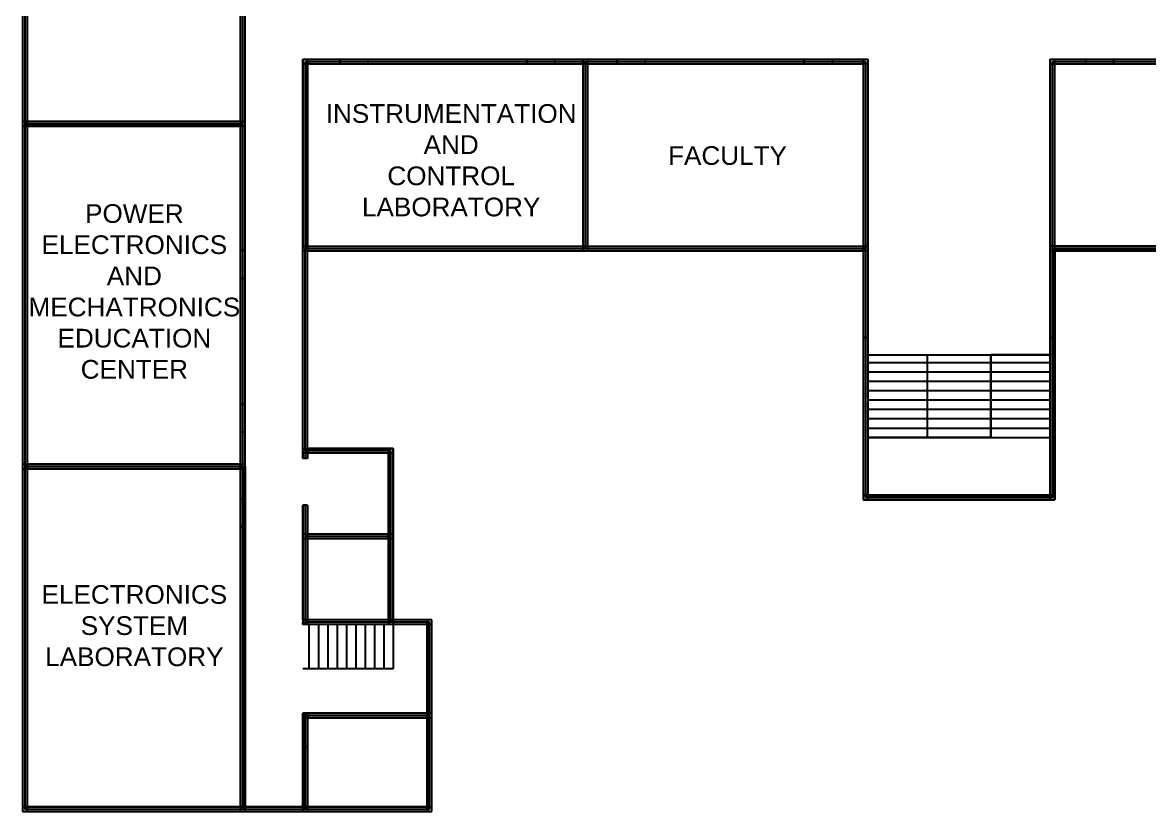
# Model space of a CAD drawing. Header units: millimetres. Extents: x 3.1 to 63.3, y 1.8 to 56.
# Drawn here: x 3.14 to 39.33, y 1.81 to 27.13 of the extents above; entities that cross this region are included whole.
import ezdxf

# ---------------------------------------------------------------- set-up
doc = ezdxf.new("R2010")
doc.units = ezdxf.units.MM
for name, color, linetype in [('1 - 1Z', 7, 'Continuous'), ('hatches', 7, 'Continuous'), ('label', 7, 'Continuous'), ('stairs', 7, 'Continuous')]:
    doc.layers.add(name, color=color, linetype=linetype)
doc.styles.get("Standard").update_dxf_attribs({"font": 'arial.ttf'})

msp = doc.modelspace()

# ---------------------------------------------------------------- hatches: boundary and pattern name
at = {"layer": 'hatches'}
h = msp.add_hatch(color=256, dxfattribs=at)
h.dxf.hatch_style = 1
h.paths.add_polyline_path([(10.211, 27.9), (10.136, 27.9), (10.136, 23.959), (10.211, 23.959)])
h.paths.add_polyline_path([(10.286, 27.9), (10.211, 27.9), (10.211, 23.959), (10.286, 23.959)])
h.paths.add_polyline_path([(10.211, 28.788), (10.136, 28.788), (10.136, 27.9), (10.211, 27.9)])
h.paths.add_polyline_path([(10.286, 28.788), (10.211, 28.788), (10.211, 27.9), (10.286, 27.9)])
h.paths.add_polyline_path([(10.286, 34.809), (10.211, 34.809), (10.211, 28.788), (10.286, 28.788)])
h.paths.add_polyline_path([(10.211, 34.809), (10.136, 34.809), (10.136, 28.788), (10.211, 28.788)])
h.paths.add_polyline_path([(10.136, 34.884), (3.286, 34.884), (3.286, 34.809), (10.136, 34.809)])
h.paths.add_polyline_path([(10.136, 34.959), (3.286, 34.959), (3.286, 34.884), (10.136, 34.884)])
h.paths.add_polyline_path([(10.286, 34.959), (10.211, 34.959), (10.211, 34.884), (10.211, 34.809), (10.286, 34.809)])
h.paths.add_polyline_path([(10.211, 34.959), (10.136, 34.959), (10.136, 34.884), (10.211, 34.884)])
h.paths.add_polyline_path([(10.211, 34.884), (10.136, 34.884), (10.136, 34.809), (10.211, 34.809)])
h.paths.add_polyline_path([(10.211, 35.923), (10.136, 35.923), (10.136, 34.959), (10.211, 34.959)])
h.paths.add_polyline_path([(10.286, 35.923), (10.211, 35.923), (10.211, 34.959), (10.286, 34.959)])
h.paths.add_polyline_path([(10.211, 36.823), (10.136, 36.823), (10.136, 35.923), (10.211, 35.923)])
h.paths.add_polyline_path([(10.286, 36.823), (10.211, 36.823), (10.211, 35.923), (10.286, 35.923)])
h = msp.add_hatch(color=256, dxfattribs=at)
h.dxf.hatch_style = 1
h.paths.add_polyline_path([(3.286, 23.809), (3.211, 23.809), (3.211, 12.959), (3.286, 12.959)])
h.paths.add_polyline_path([(3.211, 23.809), (3.136, 23.809), (3.136, 12.959), (3.211, 12.959)])
h.paths.add_polyline_path([(3.211, 34.809), (3.136, 34.809), (3.136, 23.959), (3.211, 23.959)])
h.paths.add_polyline_path([(3.286, 34.809), (3.211, 34.809), (3.211, 23.959), (3.286, 23.959)])
h = msp.add_hatch(color=256, dxfattribs=at)
h.dxf.hatch_style = 1
h.paths.add_polyline_path([(12.286, 25.809), (12.211, 25.809), (12.211, 19.959), (12.286, 19.959)])
h.paths.add_polyline_path([(12.211, 25.809), (12.136, 25.809), (12.136, 19.959), (12.211, 19.959)])
h.paths.add_polyline_path([(12.286, 19.959), (12.211, 19.959), (12.211, 19.884), (12.286, 19.884)])
h.paths.add_polyline_path([(12.286, 19.884), (12.211, 19.884), (12.211, 19.809), (12.286, 19.809)])
h.paths.add_polyline_path([(12.211, 19.884), (12.211, 19.959), (12.136, 19.959), (12.136, 19.809), (12.211, 19.809)])
h.paths.add_polyline_path([(12.286, 19.809), (12.211, 19.809), (12.211, 13.459), (12.286, 13.459)])
h.paths.add_polyline_path([(12.211, 19.809), (12.136, 19.809), (12.136, 13.459), (12.211, 13.459)])
h.paths.add_polyline_path([(12.286, 25.959), (12.136, 25.959), (12.136, 25.809), (12.211, 25.809), (12.211, 25.884), (12.286, 25.884)])
h.paths.add_polyline_path([(12.286, 25.884), (12.211, 25.884), (12.211, 25.809), (12.286, 25.809)], flags=17)
h.paths.add_polyline_path([(13.338, 25.884), (12.286, 25.884), (12.286, 25.809), (13.338, 25.809)])
h.paths.add_polyline_path([(13.338, 25.959), (12.286, 25.959), (12.286, 25.884), (13.338, 25.884)])
h.paths.add_polyline_path([(14.238, 25.884), (13.338, 25.884), (13.338, 25.809), (14.238, 25.809)])
h.paths.add_polyline_path([(14.238, 25.959), (13.338, 25.959), (13.338, 25.884), (14.238, 25.884)])
h.paths.add_polyline_path([(19.346, 25.959), (14.238, 25.959), (14.238, 25.884), (19.346, 25.884)])
h.paths.add_polyline_path([(19.346, 25.884), (14.238, 25.884), (14.238, 25.809), (19.346, 25.809)])
h.paths.add_polyline_path([(21.136, 25.884), (20.246, 25.884), (20.246, 25.809), (21.136, 25.809)])
h.paths.add_polyline_path([(21.136, 25.959), (20.246, 25.959), (20.246, 25.884), (21.136, 25.884)])
h.paths.add_polyline_path([(20.246, 25.959), (19.346, 25.959), (19.346, 25.884), (20.246, 25.884)])
h.paths.add_polyline_path([(20.246, 25.884), (19.346, 25.884), (19.346, 25.809), (20.246, 25.809)])
h.paths.add_polyline_path([(21.286, 25.884), (21.211, 25.884), (21.211, 25.809), (21.286, 25.809)])
h.paths.add_polyline_path([(21.211, 25.884), (21.136, 25.884), (21.136, 25.809), (21.211, 25.809)])
h.paths.add_polyline_path([(21.286, 25.959), (21.136, 25.959), (21.136, 25.884), (21.286, 25.884)])
h = msp.add_hatch(color=256, dxfattribs=at)
h.dxf.hatch_style = 1
h.paths.add_polyline_path([(30.286, 25.809), (30.211, 25.809), (30.211, 19.959), (30.286, 19.959)])
h.paths.add_polyline_path([(30.211, 25.809), (30.136, 25.809), (30.136, 19.959), (30.211, 19.959)])
h.paths.add_polyline_path([(30.286, 25.959), (30.136, 25.959), (30.136, 25.884), (30.211, 25.884), (30.211, 25.809), (30.286, 25.809)])
h.paths.add_polyline_path([(30.211, 25.884), (30.136, 25.884), (30.136, 25.809), (30.211, 25.809)], flags=17)
h.paths.add_polyline_path([(30.136, 25.959), (29.143, 25.959), (29.143, 25.884), (30.136, 25.884)])
h.paths.add_polyline_path([(30.136, 25.884), (29.143, 25.884), (29.143, 25.809), (30.136, 25.809)])
h.paths.add_polyline_path([(28.243, 25.884), (23.135, 25.884), (23.135, 25.809), (28.243, 25.809)])
h.paths.add_polyline_path([(28.243, 25.959), (23.135, 25.959), (23.135, 25.884), (28.243, 25.884)])
h.paths.add_polyline_path([(29.143, 25.884), (28.243, 25.884), (28.243, 25.809), (29.143, 25.809)])
h.paths.add_polyline_path([(29.143, 25.959), (28.243, 25.959), (28.243, 25.884), (29.143, 25.884)])
h.paths.add_polyline_path([(22.236, 25.959), (21.286, 25.959), (21.286, 25.884), (22.236, 25.884)])
h.paths.add_polyline_path([(22.236, 25.884), (21.286, 25.884), (21.286, 25.809), (22.236, 25.809)])
h.paths.add_polyline_path([(23.135, 25.959), (22.236, 25.959), (22.236, 25.884), (23.135, 25.884)])
h.paths.add_polyline_path([(23.135, 25.884), (22.236, 25.884), (22.236, 25.809), (23.135, 25.809)])
h.paths.add_polyline_path([(21.211, 25.809), (21.136, 25.809), (21.136, 19.959), (21.211, 19.959)])
h.paths.add_polyline_path([(21.286, 25.809), (21.211, 25.809), (21.211, 19.959), (21.286, 19.959)])
h.paths.add_polyline_path([(21.136, 19.959), (12.286, 19.959), (12.286, 19.884), (21.136, 19.884)])
h.paths.add_polyline_path([(21.136, 19.884), (12.286, 19.884), (12.286, 19.809), (21.136, 19.809)])
h = msp.add_hatch(color=256, dxfattribs=at)
h.dxf.hatch_style = 1
h.paths.add_polyline_path([(36.286, 19.809), (36.211, 19.809), (36.211, 17.026), (36.286, 17.026)])
h.paths.add_polyline_path([(36.286, 25.809), (36.211, 25.809), (36.211, 19.959), (36.286, 19.959)])
h.paths.add_polyline_path([(36.211, 25.809), (36.136, 25.809), (36.136, 19.959), (36.211, 19.959)])
h.paths.add_polyline_path([(36.211, 19.959), (36.136, 19.959), (36.136, 19.809), (36.211, 19.809), (36.211, 19.884)])
h.paths.add_polyline_path([(36.286, 19.959), (36.211, 19.959), (36.211, 19.884), (36.286, 19.884)])
h.paths.add_polyline_path([(36.286, 19.884), (36.211, 19.884), (36.211, 19.809), (36.286, 19.809)])
h.paths.add_polyline_path([(45.136, 19.959), (36.286, 19.959), (36.286, 19.884), (45.136, 19.884)])
h.paths.add_polyline_path([(45.136, 19.884), (36.286, 19.884), (36.286, 19.809), (45.136, 19.809)])
h.paths.add_polyline_path([(45.211, 19.959), (45.136, 19.959), (45.136, 19.884), (45.211, 19.884)])
h.paths.add_polyline_path([(45.286, 19.959), (45.211, 19.959), (45.211, 19.884), (45.286, 19.884)])
h.paths.add_polyline_path([(45.286, 19.884), (45.211, 19.884), (45.136, 19.884), (45.136, 19.809), (45.286, 19.809)])
h.paths.add_polyline_path([(45.211, 25.809), (45.136, 25.809), (45.136, 19.959), (45.211, 19.959)])
h.paths.add_polyline_path([(45.286, 25.809), (45.211, 25.809), (45.211, 19.959), (45.286, 19.959)])
h.paths.add_polyline_path([(36.286, 25.884), (36.211, 25.884), (36.211, 25.809), (36.286, 25.809)], flags=17)
h.paths.add_polyline_path([(36.286, 25.959), (36.136, 25.959), (36.136, 25.809), (36.211, 25.809), (36.211, 25.884), (36.286, 25.884)])
h.paths.add_polyline_path([(37.28, 25.959), (36.286, 25.959), (36.286, 25.884), (37.28, 25.884)])
h.paths.add_polyline_path([(37.28, 25.884), (36.286, 25.884), (36.286, 25.809), (37.28, 25.809)])
h.paths.add_polyline_path([(38.18, 25.884), (37.28, 25.884), (37.28, 25.809), (38.18, 25.809)])
h.paths.add_polyline_path([(38.18, 25.959), (37.28, 25.959), (37.28, 25.884), (38.18, 25.884)])
h.paths.add_polyline_path([(43.287, 25.959), (38.18, 25.959), (38.18, 25.884), (43.287, 25.884)])
h.paths.add_polyline_path([(43.287, 25.884), (38.18, 25.884), (38.18, 25.809), (43.287, 25.809)])
h.paths.add_polyline_path([(44.187, 25.959), (43.287, 25.959), (43.287, 25.884), (44.187, 25.884)])
h.paths.add_polyline_path([(44.187, 25.884), (43.287, 25.884), (43.287, 25.809), (44.187, 25.809)])
h.paths.add_polyline_path([(45.136, 25.959), (44.187, 25.959), (44.187, 25.884), (45.136, 25.884)])
h.paths.add_polyline_path([(45.136, 25.884), (44.187, 25.884), (44.187, 25.809), (45.136, 25.809)])
h.paths.add_polyline_path([(45.211, 25.884), (45.136, 25.884), (45.136, 25.809), (45.211, 25.809)])
h.paths.add_polyline_path([(45.286, 25.884), (45.211, 25.884), (45.211, 25.809), (45.286, 25.809)])
h.paths.add_polyline_path([(45.286, 25.959), (45.136, 25.959), (45.136, 25.884), (45.211, 25.884), (45.286, 25.884)])
h.paths.add_polyline_path([(47.077, 25.959), (46.177, 25.959), (46.177, 25.884), (47.077, 25.884)])
h.paths.add_polyline_path([(46.177, 25.959), (45.286, 25.959), (45.286, 25.884), (46.177, 25.884)])
h.paths.add_polyline_path([(46.177, 25.884), (45.286, 25.884), (45.286, 25.809), (46.177, 25.809)])
h.paths.add_polyline_path([(47.077, 25.884), (46.177, 25.884), (46.177, 25.809), (47.077, 25.809)])
h.paths.add_polyline_path([(49.636, 25.884), (47.077, 25.884), (47.077, 25.809), (49.636, 25.809)])
h.paths.add_polyline_path([(49.636, 25.959), (47.077, 25.959), (47.077, 25.884), (49.636, 25.884)])
h.paths.add_polyline_path([(49.786, 25.959), (49.636, 25.959), (49.636, 25.884), (49.786, 25.884)])
h.paths.add_polyline_path([(49.711, 25.884), (49.636, 25.884), (49.636, 25.809), (49.711, 25.809)])
h.paths.add_polyline_path([(49.786, 25.884), (49.711, 25.884), (49.711, 25.809), (49.786, 25.809)])
h = msp.add_hatch(color=256, dxfattribs=at)
h.dxf.hatch_style = 1
h.paths.add_polyline_path([(10.286, 23.959), (10.211, 23.959), (10.211, 23.884), (10.211, 23.809), (10.286, 23.809)])
h.paths.add_polyline_path([(10.211, 23.884), (10.136, 23.884), (10.136, 23.809), (10.211, 23.809)])
h.paths.add_polyline_path([(10.211, 23.959), (10.136, 23.959), (10.136, 23.884), (10.211, 23.884)])
h.paths.add_polyline_path([(10.136, 23.959), (3.286, 23.959), (3.286, 23.884), (10.136, 23.884)])
h.paths.add_polyline_path([(10.136, 23.884), (3.286, 23.884), (3.286, 23.809), (10.136, 23.809)])
h.paths.add_polyline_path([(3.286, 23.959), (3.211, 23.959), (3.211, 23.884), (3.286, 23.884)])
h.paths.add_polyline_path([(3.286, 23.884), (3.211, 23.884), (3.211, 23.809), (3.286, 23.809)])
h.paths.add_polyline_path([(3.211, 23.884), (3.211, 23.959), (3.136, 23.959), (3.136, 23.809), (3.211, 23.809)])
h = msp.add_hatch(color=256, dxfattribs=at)
h.dxf.hatch_style = 1
h.paths.add_polyline_path([(10.286, 11.829), (10.211, 11.829), (10.211, 10.942), (10.286, 10.942)])
h.paths.add_polyline_path([(10.211, 11.829), (10.136, 11.829), (10.136, 10.942), (10.211, 10.942)])
h.paths.add_polyline_path([(10.211, 12.809), (10.136, 12.809), (10.136, 11.829), (10.211, 11.829)])
h.paths.add_polyline_path([(10.286, 12.809), (10.211, 12.809), (10.211, 11.829), (10.286, 11.829)])
h.paths.add_polyline_path([(10.286, 12.959), (10.211, 12.959), (10.211, 12.884), (10.211, 12.809), (10.286, 12.809)])
h.paths.add_polyline_path([(10.211, 12.884), (10.136, 12.884), (10.136, 12.809), (10.211, 12.809)])
h.paths.add_polyline_path([(10.211, 12.959), (10.136, 12.959), (10.136, 12.884), (10.211, 12.884)])
h.paths.add_polyline_path([(10.211, 13.984), (10.136, 13.984), (10.136, 12.959), (10.211, 12.959)])
h.paths.add_polyline_path([(10.286, 13.984), (10.211, 13.984), (10.211, 12.959), (10.286, 12.959)])
h.paths.add_polyline_path([(10.286, 14.871), (10.211, 14.871), (10.211, 13.984), (10.286, 13.984)])
h.paths.add_polyline_path([(10.211, 14.871), (10.136, 14.871), (10.136, 13.984), (10.211, 13.984)])
h.paths.add_polyline_path([(10.211, 18.914), (10.136, 18.914), (10.136, 14.871), (10.211, 14.871)])
h.paths.add_polyline_path([(10.286, 18.914), (10.211, 18.914), (10.211, 14.871), (10.286, 14.871)])
h.paths.add_polyline_path([(10.211, 19.814), (10.136, 19.814), (10.136, 18.914), (10.211, 18.914)])
h.paths.add_polyline_path([(10.286, 19.814), (10.211, 19.814), (10.211, 18.914), (10.286, 18.914)])
h.paths.add_polyline_path([(10.211, 23.809), (10.136, 23.809), (10.136, 19.814), (10.211, 19.814)])
h.paths.add_polyline_path([(10.286, 23.809), (10.211, 23.809), (10.211, 19.814), (10.286, 19.814)])
h = msp.add_hatch(color=256, dxfattribs=at)
h.dxf.hatch_style = 1
h.paths.add_polyline_path([(21.286, 19.959), (21.211, 19.959), (21.211, 19.884), (21.286, 19.884)])
h.paths.add_polyline_path([(21.211, 19.959), (21.136, 19.959), (21.136, 19.884), (21.211, 19.884)])
h.paths.add_polyline_path([(21.286, 19.884), (21.211, 19.884), (21.136, 19.884), (21.136, 19.809), (21.286, 19.809)])
h.paths.add_polyline_path([(25.636, 19.959), (21.286, 19.959), (21.286, 19.884), (25.636, 19.884)])
h.paths.add_polyline_path([(30.136, 19.884), (21.286, 19.884), (21.286, 19.809), (30.136, 19.809)])
h.paths.add_polyline_path([(30.136, 19.959), (25.786, 19.959), (25.786, 19.884), (30.136, 19.884)])
h.paths.add_polyline_path([(25.711, 19.959), (25.636, 19.959), (25.636, 19.884), (25.711, 19.884)])
h.paths.add_polyline_path([(25.786, 19.959), (25.711, 19.959), (25.711, 19.884), (25.786, 19.884)])
h.paths.add_polyline_path([(30.286, 19.959), (30.211, 19.959), (30.211, 19.884), (30.211, 19.809), (30.286, 19.809)])
h.paths.add_polyline_path([(30.211, 19.959), (30.136, 19.959), (30.136, 19.884), (30.211, 19.884)])
h.paths.add_polyline_path([(30.211, 19.884), (30.136, 19.884), (30.136, 19.809), (30.211, 19.809)])
h.paths.add_polyline_path([(30.286, 19.809), (30.211, 19.809), (30.211, 17.026), (30.286, 17.026)])
h.paths.add_polyline_path([(30.211, 19.809), (30.136, 19.809), (30.136, 17.026), (30.211, 17.026)])
h.paths.add_polyline_path([(30.211, 17.026), (30.136, 17.026), (30.136, 11.959), (30.211, 11.959)])
h.paths.add_polyline_path([(30.286, 17.026), (30.211, 17.026), (30.211, 11.959), (30.286, 11.959)])
h.paths.add_polyline_path([(30.286, 11.959), (30.211, 11.959), (30.211, 11.884), (30.286, 11.884)], flags=17)
h.paths.add_polyline_path([(30.286, 11.884), (30.211, 11.884), (30.211, 11.959), (30.136, 11.959), (30.136, 11.809), (30.286, 11.809)])
h = msp.add_hatch(color=256, dxfattribs=at)
h.dxf.hatch_style = 1
h.paths.add_polyline_path([(36.136, 11.959), (30.286, 11.959), (30.286, 11.884), (36.136, 11.884)])
h.paths.add_polyline_path([(36.136, 11.884), (30.286, 11.884), (30.286, 11.809), (36.136, 11.809)])
h.paths.add_polyline_path([(36.211, 11.959), (36.136, 11.959), (36.136, 11.884), (36.211, 11.884)], flags=17)
h.paths.add_polyline_path([(36.286, 11.959), (36.211, 11.959), (36.211, 11.884), (36.136, 11.884), (36.136, 11.809), (36.286, 11.809)])
h.paths.add_polyline_path([(36.286, 17.026), (36.211, 17.026), (36.211, 11.959), (36.286, 11.959)])
h.paths.add_polyline_path([(36.211, 17.026), (36.136, 17.026), (36.136, 11.959), (36.211, 11.959)])
h.paths.add_polyline_path([(36.211, 19.809), (36.136, 19.809), (36.136, 17.026), (36.211, 17.026)])
h = msp.add_hatch(color=256, dxfattribs=at)
h.dxf.hatch_style = 1
h.paths.add_polyline_path([(12.286, 13.459), (12.211, 13.459), (12.211, 13.384), (12.286, 13.384)])
h.paths.add_polyline_path([(12.286, 13.384), (12.211, 13.384), (12.211, 13.309), (12.286, 13.309)])
h.paths.add_polyline_path([(12.211, 13.459), (12.136, 13.459), (12.136, 13.309), (12.211, 13.309), (12.211, 13.384)])
h.paths.add_polyline_path([(12.211, 13.309), (12.136, 13.309), (12.136, 13.135), (12.211, 13.135)])
h.paths.add_polyline_path([(12.286, 13.309), (12.211, 13.309), (12.211, 13.135), (12.286, 13.135)])
h.paths.add_polyline_path([(16.286, 7.809), (16.211, 7.809), (16.211, 4.959), (16.286, 4.959)])
h.paths.add_polyline_path([(16.211, 7.809), (16.136, 7.809), (16.136, 4.959), (16.211, 4.959)])
h.paths.add_polyline_path([(16.286, 4.959), (16.211, 4.959), (16.211, 4.884), (16.211, 4.809), (16.286, 4.809)])
h.paths.add_polyline_path([(16.211, 4.959), (16.136, 4.959), (16.136, 4.884), (16.211, 4.884)])
h.paths.add_polyline_path([(16.211, 4.884), (16.136, 4.884), (16.136, 4.809), (16.211, 4.809)])
h.paths.add_polyline_path([(16.136, 4.884), (12.286, 4.884), (12.286, 4.809), (16.136, 4.809)])
h.paths.add_polyline_path([(16.136, 4.959), (12.286, 4.959), (12.286, 4.884), (16.136, 4.884)])
h.paths.add_polyline_path([(16.211, 4.809), (16.136, 4.809), (16.136, 1.959), (16.211, 1.959)])
h.paths.add_polyline_path([(16.286, 4.809), (16.211, 4.809), (16.211, 1.959), (16.286, 1.959)])
h.paths.add_polyline_path([(16.211, 1.959), (16.136, 1.959), (16.136, 1.884), (16.211, 1.884)], flags=17)
h.paths.add_polyline_path([(16.286, 1.959), (16.211, 1.959), (16.211, 1.884), (16.136, 1.884), (16.136, 1.809), (16.286, 1.809)])
h.paths.add_polyline_path([(16.136, 1.959), (12.286, 1.959), (12.286, 1.884), (16.136, 1.884)])
h.paths.add_polyline_path([(16.136, 1.884), (12.286, 1.884), (12.286, 1.809), (16.136, 1.809)])
h.paths.add_polyline_path([(12.286, 1.959), (12.211, 1.959), (12.211, 1.884), (12.286, 1.884)])
h.paths.add_polyline_path([(12.211, 1.959), (12.136, 1.959), (12.136, 1.884), (12.211, 1.884)])
h.paths.add_polyline_path([(12.286, 1.884), (12.211, 1.884), (12.136, 1.884), (12.136, 1.809), (12.286, 1.809)])
h.paths.add_polyline_path([(12.286, 3.883), (12.211, 3.883), (12.211, 1.959), (12.286, 1.959)])
h.paths.add_polyline_path([(12.211, 3.883), (12.136, 3.883), (12.136, 1.959), (12.211, 1.959)])
h.paths.add_polyline_path([(12.136, 1.959), (10.286, 1.959), (10.286, 1.884), (12.136, 1.884)])
h.paths.add_polyline_path([(12.136, 1.884), (10.286, 1.884), (10.286, 1.809), (12.136, 1.809)])
h.paths.add_polyline_path([(12.286, 4.959), (12.211, 4.959), (12.211, 4.884), (12.286, 4.884)])
h.paths.add_polyline_path([(12.286, 4.884), (12.211, 4.884), (12.211, 4.809), (12.286, 4.809)])
h.paths.add_polyline_path([(12.211, 4.884), (12.211, 4.959), (12.136, 4.959), (12.136, 4.809), (12.211, 4.809)])
h.paths.add_polyline_path([(12.211, 4.809), (12.136, 4.809), (12.136, 3.883), (12.211, 3.883)])
h.paths.add_polyline_path([(12.286, 4.809), (12.211, 4.809), (12.211, 3.883), (12.286, 3.883)])
h.paths.add_polyline_path([(10.286, 1.959), (10.211, 1.959), (10.211, 1.884), (10.286, 1.884)])
h.paths.add_polyline_path([(10.286, 1.884), (10.211, 1.884), (10.136, 1.884), (10.136, 1.809), (10.286, 1.809)])
h.paths.add_polyline_path([(10.211, 1.959), (10.136, 1.959), (10.136, 1.884), (10.211, 1.884)])
h.paths.add_polyline_path([(10.286, 10.942), (10.211, 10.942), (10.211, 1.959), (10.286, 1.959)])
h.paths.add_polyline_path([(10.211, 10.942), (10.136, 10.942), (10.136, 1.959), (10.211, 1.959)])
h.paths.add_polyline_path([(10.136, 1.959), (3.286, 1.959), (3.286, 1.884), (10.136, 1.884)])
h.paths.add_polyline_path([(10.136, 1.884), (3.286, 1.884), (3.286, 1.809), (10.136, 1.809)])
h.paths.add_polyline_path([(3.286, 1.959), (3.211, 1.959), (3.211, 1.884), (3.286, 1.884)], flags=0)
h.paths.add_polyline_path([(3.286, 1.884), (3.211, 1.884), (3.211, 1.959), (3.136, 1.959), (3.136, 1.809), (3.286, 1.809)])
h = msp.add_hatch(color=256, dxfattribs=at)
h.dxf.hatch_style = 1
h.paths.add_polyline_path([(12.211, 11.639), (12.136, 11.639), (12.136, 10.709), (12.211, 10.709)])
h.paths.add_polyline_path([(12.286, 11.639), (12.211, 11.639), (12.211, 10.709), (12.286, 10.709)])
h.paths.add_polyline_path([(12.286, 10.709), (12.211, 10.709), (12.211, 10.634), (12.286, 10.634)])
h.paths.add_polyline_path([(12.286, 10.634), (12.211, 10.634), (12.211, 10.559), (12.286, 10.559)])
h.paths.add_polyline_path([(12.211, 10.634), (12.211, 10.709), (12.136, 10.709), (12.136, 10.559), (12.211, 10.559)])
h.paths.add_polyline_path([(14.886, 10.709), (12.286, 10.709), (12.286, 10.634), (14.886, 10.634)])
h.paths.add_polyline_path([(14.886, 10.634), (12.286, 10.634), (12.286, 10.559), (14.886, 10.559)])
h.paths.add_polyline_path([(14.961, 10.709), (14.886, 10.709), (14.886, 10.634), (14.961, 10.634)])
h.paths.add_polyline_path([(14.961, 10.634), (14.886, 10.634), (14.886, 10.559), (14.961, 10.559)])
h.paths.add_polyline_path([(15.036, 10.709), (14.961, 10.709), (14.961, 10.559), (15.036, 10.559)])
h.paths.add_polyline_path([(15.036, 13.309), (14.961, 13.309), (14.961, 10.709), (15.036, 10.709)])
h.paths.add_polyline_path([(14.961, 13.309), (14.886, 13.309), (14.886, 10.709), (14.961, 10.709)])
h.paths.add_polyline_path([(15.036, 13.459), (14.886, 13.459), (14.886, 13.384), (14.961, 13.384), (14.961, 13.309), (15.036, 13.309)])
h.paths.add_polyline_path([(14.961, 13.384), (14.886, 13.384), (14.886, 13.309), (14.961, 13.309)], flags=17)
h.paths.add_polyline_path([(14.886, 13.459), (12.286, 13.459), (12.286, 13.384), (14.886, 13.384)])
h.paths.add_polyline_path([(14.886, 13.384), (12.286, 13.384), (12.286, 13.309), (14.886, 13.309)])
h = msp.add_hatch(color=256, dxfattribs=at)
h.dxf.hatch_style = 1
h.paths.add_polyline_path([(3.286, 1.959), (3.211, 1.959), (3.211, 1.884), (3.286, 1.884)])
h.paths.add_polyline_path([(3.286, 12.809), (3.211, 12.809), (3.211, 1.959), (3.286, 1.959)])
h.paths.add_polyline_path([(3.211, 12.809), (3.136, 12.809), (3.136, 1.959), (3.211, 1.959)])
h.paths.add_polyline_path([(3.211, 12.959), (3.136, 12.959), (3.136, 12.809), (3.211, 12.809), (3.211, 12.884)])
h.paths.add_polyline_path([(3.286, 12.959), (3.211, 12.959), (3.211, 12.884), (3.286, 12.884)])
h.paths.add_polyline_path([(3.286, 12.884), (3.211, 12.884), (3.211, 12.809), (3.286, 12.809)])
h = msp.add_hatch(color=256, dxfattribs=at)
h.dxf.hatch_style = 1
h.paths.add_polyline_path([(10.136, 12.959), (3.286, 12.959), (3.286, 12.884), (10.136, 12.884)])
h.paths.add_polyline_path([(10.136, 12.884), (3.286, 12.884), (3.286, 12.809), (10.136, 12.809)])
h = msp.add_hatch(color=256, dxfattribs=at)
h.dxf.hatch_style = 1
h.paths.add_polyline_path([(15.036, 10.559), (14.961, 10.559), (14.961, 7.959), (15.036, 7.959)])
h.paths.add_polyline_path([(14.961, 10.559), (14.886, 10.559), (14.886, 7.959), (14.961, 7.959)])
h.paths.add_polyline_path([(16.286, 7.959), (16.136, 7.959), (16.136, 7.884), (16.211, 7.884), (16.211, 7.809), (16.286, 7.809)])
h.paths.add_polyline_path([(16.211, 7.884), (16.136, 7.884), (16.136, 7.809), (16.211, 7.809)], flags=17)
h.paths.add_polyline_path([(16.136, 7.884), (15.036, 7.884), (15.036, 7.809), (16.136, 7.809)])
h.paths.add_polyline_path([(16.136, 7.959), (15.036, 7.959), (15.036, 7.884), (16.136, 7.884)])
h.paths.add_polyline_path([(14.961, 7.959), (14.886, 7.959), (14.886, 7.884), (14.961, 7.884)])
h.paths.add_polyline_path([(15.036, 7.959), (14.961, 7.959), (14.961, 7.884), (15.036, 7.884)])
h.paths.add_polyline_path([(15.036, 7.884), (14.961, 7.884), (14.886, 7.884), (14.886, 7.809), (15.036, 7.809)])
h.paths.add_polyline_path([(14.886, 7.959), (12.286, 7.959), (12.286, 7.884), (14.886, 7.884)])
h.paths.add_polyline_path([(14.886, 7.884), (12.286, 7.884), (12.286, 7.809), (14.886, 7.809)])
h.paths.add_polyline_path([(12.286, 7.959), (12.211, 7.959), (12.211, 7.884), (12.286, 7.884)])
h.paths.add_polyline_path([(12.286, 7.884), (12.211, 7.884), (12.211, 7.809), (12.286, 7.809)])
h.paths.add_polyline_path([(12.211, 7.959), (12.136, 7.959), (12.136, 7.809), (12.211, 7.809), (12.211, 7.884)])
h.paths.add_polyline_path([(12.211, 10.559), (12.136, 10.559), (12.136, 7.959), (12.211, 7.959)])
h.paths.add_polyline_path([(12.286, 10.559), (12.211, 10.559), (12.211, 7.959), (12.286, 7.959)])

# ---------------------------------------------------------------- linework, layer by layer
at = {"layer": '1 - 1Z'}
for p, q in [((3.136, 54.959), (3.136, 1.809)), ((3.286, 54.959), (3.286, 1.809)), ((10.136, 1.809), (10.136, 49.959)), ((10.286, 1.809), (10.286, 49.959)), ((3.136, 34.884), (3.136, 23.884)), ((3.211, 34.884), (3.211, 23.884)), ((3.286, 34.884), (3.286, 23.884)), ((10.136, 23.884), (10.136, 34.884)), ((10.211, 23.884), (10.211, 34.884)), ((10.286, 23.884), (10.286, 34.884)), ((12.136, 25.959), (30.286, 25.959)), ((12.136, 25.959), (12.136, 19.884)), ((12.136, 13.459), (12.136, 25.959)), ((12.136, 25.959), (30.286, 25.959)), ((12.136, 25.809), (30.286, 25.809)), ((12.211, 25.884), (30.211, 25.884)), ((12.211, 25.884), (12.211, 19.884)), ((12.211, 25.809), (30.211, 25.809)), ((12.286, 13.459), (12.286, 25.959)), ((12.286, 25.884), (12.286, 19.884)), ((13.338, 25.809), (13.338, 25.959)), ((21.136, 19.809), (21.136, 25.959)), ((21.211, 19.884), (21.211, 25.884)), ((21.286, 19.809), (21.286, 25.959)), ((21.286, 19.884), (21.286, 25.884)), ((22.236, 25.809), (22.236, 25.959)), ((23.135, 25.809), (23.135, 25.959)), ((28.243, 25.809), (28.243, 25.959)), ((30.136, 25.959), (30.136, 11.809)), ((30.136, 25.884), (30.136, 19.884)), ((30.211, 25.884), (30.211, 19.884)), ((30.286, 25.959), (30.286, 19.884)), ((30.286, 25.959), (30.286, 11.809)), ((36.136, 25.959), (54.286, 25.959)), ((36.136, 19.884), (36.136, 25.959)), ((36.136, 11.809), (36.136, 25.959)), ((36.136, 25.959), (54.286, 25.959)), ((36.136, 25.809), (54.286, 25.809)), ((36.211, 25.884), (54.211, 25.884)), ((36.211, 19.884), (36.211, 25.884)), ((36.211, 25.809), (54.211, 25.809)), ((36.286, 11.809), (36.286, 25.959)), ((36.286, 19.884), (36.286, 25.884)), ((37.28, 25.809), (37.28, 25.959)), ((38.18, 25.809), (38.18, 25.959)), ((10.286, 23.959), (3.136, 23.959)), ((3.211, 23.959), (10.211, 23.959)), ((3.136, 23.884), (3.136, 12.884)), ((10.286, 23.809), (3.136, 23.809)), ((3.211, 23.884), (10.211, 23.884)), ((3.211, 23.884), (3.211, 12.884)), ((3.211, 23.809), (10.211, 23.809)), ((3.286, 23.884), (3.286, 12.884)), ((10.136, 12.884), (10.136, 23.884)), ((10.211, 12.884), (10.211, 23.884)), ((10.286, 12.884), (10.286, 23.884)), ((12.136, 19.959), (30.286, 19.959)), ((12.211, 19.959), (21.211, 19.959)), ((21.211, 19.959), (30.211, 19.959)), ((54.286, 19.959), (36.136, 19.959)), ((36.211, 19.959), (45.211, 19.959)), ((12.136, 13.384), (12.136, 19.884)), ((12.136, 19.809), (30.286, 19.809)), ((12.211, 19.884), (21.211, 19.884)), ((12.211, 13.384), (12.211, 19.884)), ((12.211, 19.809), (21.211, 19.809)), ((12.286, 13.384), (12.286, 19.884)), ((21.211, 19.884), (30.211, 19.884)), ((21.211, 19.809), (30.211, 19.809)), ((30.136, 19.884), (30.136, 11.809)), ((30.211, 19.884), (30.211, 11.884)), ((30.286, 19.884), (30.286, 11.884)), ((36.136, 19.884), (36.136, 11.884)), ((54.286, 19.809), (36.136, 19.809)), ((36.211, 19.884), (45.211, 19.884)), ((36.211, 19.884), (36.211, 11.884)), ((36.211, 19.809), (45.211, 19.809)), ((36.286, 19.884), (36.286, 11.809)), ((30.136, 17.026), (30.286, 17.026)), ((36.136, 17.026), (36.286, 17.026)), ((30.286, 16.468), (32.186, 16.468)), ((32.186, 16.468), (32.186, 13.818)), ((32.186, 16.468), (34.236, 16.468)), ((36.136, 16.468), (34.236, 16.468)), ((34.236, 16.468), (34.236, 13.818)), ((10.286, 14.871), (10.136, 14.871)), ((10.286, 13.984), (10.136, 13.984)), ((32.186, 13.818), (30.286, 13.818)), ((34.236, 13.818), (32.186, 13.818)), ((34.236, 13.818), (36.136, 13.818)), ((12.136, 13.459), (15.036, 13.459)), ((12.136, 13.135), (12.136, 13.459)), ((15.036, 13.459), (12.211, 13.459)), ((12.286, 13.459), (12.286, 13.135)), ((14.886, 13.459), (14.886, 7.809)), ((15.036, 7.884), (15.036, 13.459)), ((15.036, 13.459), (15.036, 7.809)), ((12.136, 13.384), (12.136, 13.135)), ((15.036, 13.309), (12.136, 13.309)), ((14.961, 13.384), (12.211, 13.384)), ((12.211, 13.384), (12.211, 13.135)), ((14.961, 13.309), (12.211, 13.309)), ((12.286, 13.384), (12.286, 13.135)), ((14.886, 7.884), (14.886, 13.384)), ((14.961, 7.884), (14.961, 13.384)), ((10.286, 12.959), (3.136, 12.959)), ((3.136, 12.884), (3.136, 1.809)), ((3.136, 12.809), (10.286, 12.809)), ((3.211, 12.959), (10.211, 12.959)), ((3.211, 12.884), (3.211, 1.884)), ((3.211, 12.884), (10.211, 12.884)), ((3.211, 12.809), (10.211, 12.809)), ((3.286, 12.884), (3.286, 1.884)), ((10.136, 12.884), (10.136, 1.884)), ((10.211, 12.884), (10.211, 1.884)), ((10.286, 12.884), (10.286, 1.884)), ((30.136, 11.959), (36.286, 11.959)), ((36.211, 11.959), (30.211, 11.959)), ((10.286, 11.829), (10.136, 11.829)), ((12.136, 7.959), (12.136, 11.639)), ((12.136, 11.639), (12.136, 7.884)), ((12.211, 11.639), (12.211, 7.884)), ((12.286, 11.639), (12.286, 7.809)), ((12.286, 11.639), (12.286, 7.884)), ((36.286, 11.809), (30.136, 11.809)), ((30.136, 11.809), (36.286, 11.809)), ((36.211, 11.884), (30.211, 11.884)), ((10.286, 10.942), (10.136, 10.942)), ((15.036, 10.709), (12.136, 10.709)), ((15.036, 10.559), (12.136, 10.559)), ((14.961, 10.709), (12.211, 10.709)), ((14.961, 10.634), (12.211, 10.634)), ((14.961, 10.559), (12.211, 10.559)), ((16.286, 7.959), (12.136, 7.959)), ((12.136, 7.959), (12.136, 7.809)), ((12.136, 7.809), (12.136, 7.884)), ((16.286, 7.809), (12.136, 7.809)), ((16.286, 7.959), (12.211, 7.959)), ((16.211, 7.884), (12.211, 7.884)), ((12.211, 7.809), (12.211, 7.884)), ((16.211, 7.809), (12.211, 7.809)), ((12.286, 7.809), (12.286, 7.884)), ((12.336, 7.809), (12.336, 6.384)), ((12.636, 7.809), (12.636, 6.384)), ((12.936, 7.809), (12.936, 6.384)), ((13.236, 7.809), (13.236, 6.384)), ((13.536, 7.809), (13.536, 6.384)), ((13.836, 7.809), (13.836, 6.384)), ((14.136, 7.809), (14.136, 6.384)), ((14.436, 7.809), (14.436, 6.384)), ((14.736, 7.809), (14.736, 6.384)), ((15.036, 7.809), (15.036, 6.384)), ((16.136, 7.959), (16.136, 1.809)), ((16.136, 4.884), (16.136, 7.884)), ((16.211, 4.884), (16.211, 7.884)), ((16.286, 4.884), (16.286, 7.959)), ((16.286, 1.809), (16.286, 7.959)), ((15.036, 6.384), (12.136, 6.384)), ((12.136, 1.884), (12.136, 4.959)), ((16.286, 4.959), (12.136, 4.959)), ((12.136, 4.959), (12.136, 1.809)), ((12.136, 4.809), (16.286, 4.809)), ((12.211, 1.884), (12.211, 4.959)), ((16.211, 4.959), (12.211, 4.959)), ((16.211, 4.884), (12.211, 4.884)), ((16.211, 4.809), (12.211, 4.809)), ((12.286, 1.884), (12.286, 4.959)), ((12.286, 4.959), (12.286, 1.809)), ((16.136, 1.884), (16.136, 4.884)), ((16.211, 1.884), (16.211, 4.884)), ((16.286, 1.809), (16.286, 4.884)), ((12.286, 3.883), (12.136, 3.883)), ((16.286, 1.959), (3.136, 1.959)), ((3.211, 1.959), (10.211, 1.959)), ((3.211, 1.884), (10.211, 1.884)), ((3.211, 1.884), (10.211, 1.884)), ((10.211, 1.959), (12.211, 1.959)), ((10.211, 1.884), (12.211, 1.884)), ((12.211, 1.959), (16.211, 1.959)), ((12.211, 1.884), (16.211, 1.884)), ((3.136, 1.809), (10.211, 1.809)), ((3.136, 1.809), (16.286, 1.809)), ((10.211, 1.809), (12.211, 1.809)), ((12.211, 1.809), (16.286, 1.809))]:
    msp.add_line(p, q, dxfattribs=at)
for points in [[(14.238, 25.809), (14.238, 25.959)], [(19.346, 25.809), (19.346, 25.959)], [(20.246, 25.809), (20.246, 25.959)], [(29.143, 25.809), (29.143, 25.959)], [(10.286, 19.814), (10.136, 19.814)], [(10.286, 18.914), (10.136, 18.914)], [(12.286, 13.135), (12.136, 13.135)], [(12.286, 11.639), (12.136, 11.639)]]:
    msp.add_lwpolyline(points, dxfattribs=at)
at = {"layer": 'stairs'}
for p, q in [((30.286, 16.468), (32.186, 16.468)), ((32.186, 16.468), (34.236, 16.468)), ((32.186, 16.468), (32.186, 13.818)), ((34.236, 16.468), (36.136, 16.468)), ((34.236, 13.818), (34.236, 16.468)), ((30.286, 16.218), (36.136, 16.218)), ((30.286, 15.918), (36.136, 15.918)), ((30.286, 15.618), (36.136, 15.618)), ((30.286, 15.318), (36.136, 15.318)), ((30.286, 15.018), (36.136, 15.018)), ((30.286, 14.718), (36.136, 14.718)), ((30.286, 14.418), (36.136, 14.418)), ((30.286, 14.118), (36.136, 14.118)), ((30.286, 13.818), (32.186, 13.818)), ((30.286, 13.818), (36.136, 13.818)), ((32.186, 13.818), (34.236, 13.818)), ((34.236, 13.818), (36.136, 13.818))]:
    msp.add_line(p, q, dxfattribs=at)

# ---------------------------------------------------------------- texts
at = {"layer": 'label', "char_height": 0.6, "attachment_point": 1}
for s, insert in [('\\pxqc;INSTRUMENTATION AND CONTROL LABORATORY', (13.945, 24.514)), ('\\pxqc;FACULTY', (22.82, 23.165)), ('\\pxqc;POWER ELECTRONICS AND MECHATRONICS EDUCATION CENTER', (3.771, 21.303)), ('\\pxqc;ELECTRONICS SYSTEM LABORATORY', (3.771, 9.075))]:
    msp.add_mtext_dynamic_manual_height_columns(s, width=5.91367, gutter_width=12.5, heights=[0], dxfattribs=dict(at, insert=insert))

doc.saveas('drawing.dxf')
